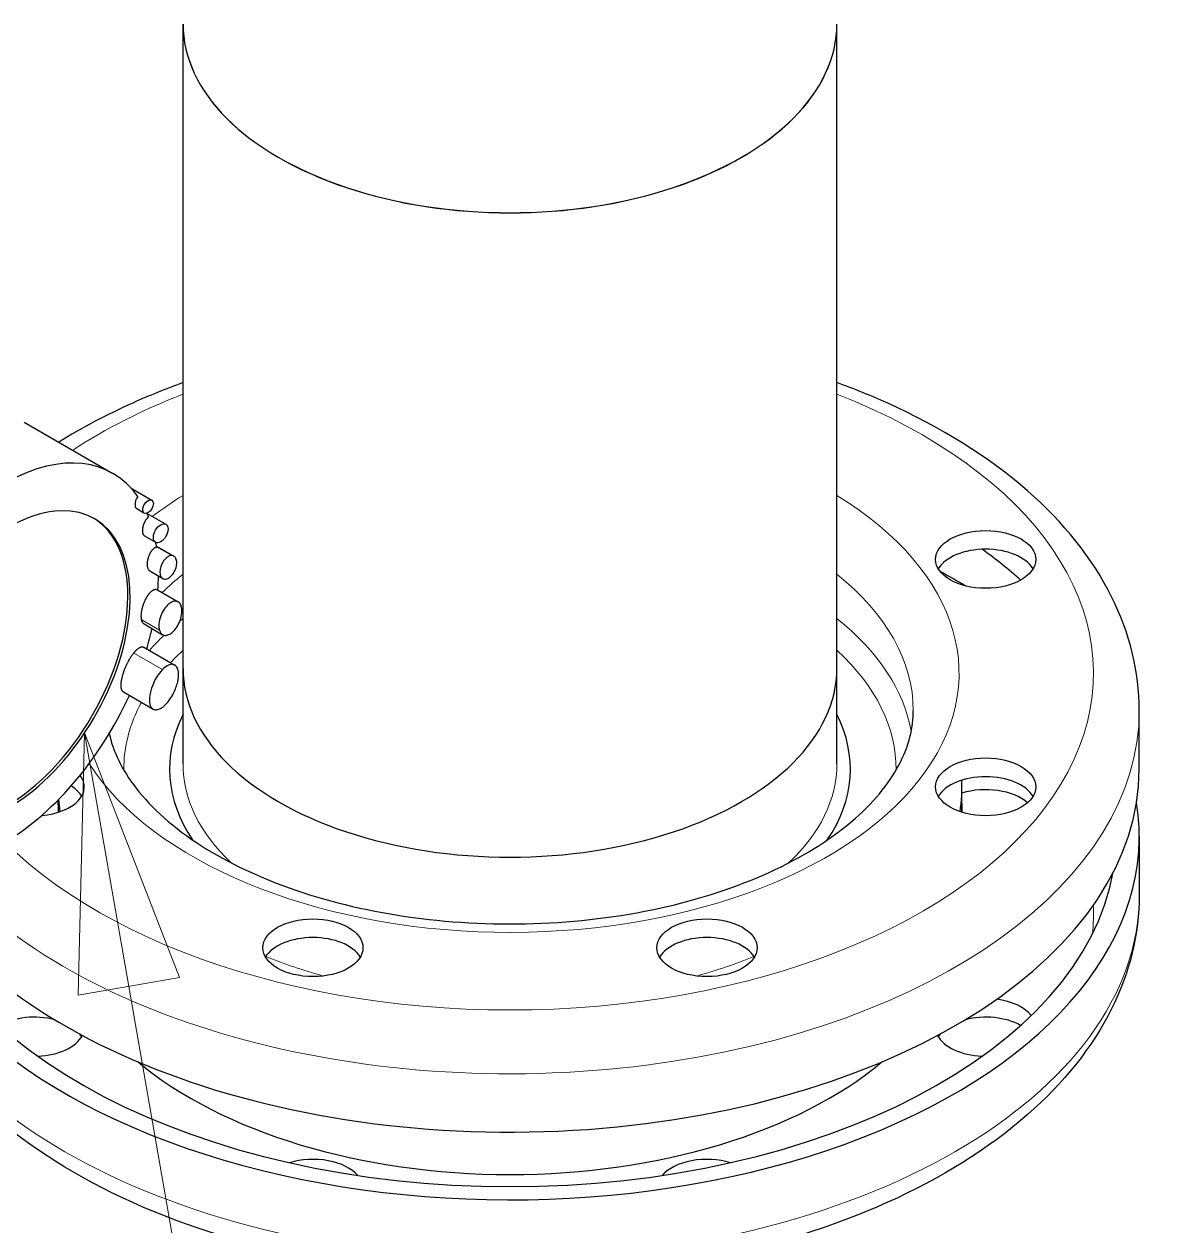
# Model space of a CAD drawing. Header units: millimetres. Extents: x 0 to 8400, y 0 to 5940.
# Drawn here: x 7501.1 to 7721.3, y 5043.5 to 5277 of the extents above; entities that cross this region are included whole.
import ezdxf

# ---------------------------------------------------------------- set-up
doc = ezdxf.new("R2010")
doc.units = ezdxf.units.MM
doc.header["$LTSCALE"] = 20
for name, color, linetype, lineweight in [('Symbol', 7, 'Continuous', 18), ('Visible', 7, 'Continuous', 25), ('Visible Narrow', 7, 'Continuous', 18)]:
    doc.layers.add(name, color=color, linetype=linetype, lineweight=lineweight)

# ---------------------------------------------------------------- blocks, each defined once
blk = doc.blocks.new('Balloon6')
at = {"layer": 'Symbol'}
for p, q in [((375.645, 256.966), (375.582, 254.418)), ((376.074, 254.503), (375.645, 256.966)), ((376.567, 254.589), (375.645, 256.966)), ((375.582, 254.418), (376.567, 254.589)), ((376.074, 254.503), (382.861, 215.564))]:
    blk.add_line(p, q, dxfattribs=at)
at = {"layer": 'Symbol', "flags": 128}
blk.add_lwpolyline([(376.567, 254.589), (375.645, 256.966), (375.582, 254.418), (376.567, 254.589)], dxfattribs=at)
at = {"layer": 'Symbol'}
blk.add_solid([(376.567, 254.589), (375.645, 256.966), (375.582, 254.418), (376.567, 254.589)], dxfattribs=at)

msp = doc.modelspace()

# ---------------------------------------------------------------- linework, layer by layer
at = {"layer": 'Visible'}
for p, q in [((7532, 5151.84), (7532, 5277.01)), ((7659, 5151.84), (7659, 5277.01)), ((7501.13, 5199.71), (7518.38, 5189.75)), ((7521.94, 5186.86), (7525.94, 5184.55)), ((7523.01, 5182.89), (7524.49, 5182.04)), ((7525.05, 5181.95), (7528.68, 5179.86)), ((7524.52, 5177.6), (7526.66, 5176.36)), ((7526.84, 5175.62), (7530.23, 5173.66)), ((7525.57, 5170.78), (7528.09, 5169.32)), ((7527.02, 5167.14), (7531.07, 5164.8)), ((7524.44, 5160.49), (7528.04, 5158.41)), ((7524.4, 5155.98), (7530.4, 5152.51)), ((7532, 5133.24), (7532, 5151.84)), ((7659, 5133.24), (7659, 5151.84)), ((7520.44, 5147.29), (7526.22, 5143.95)), ((7717.73, 5132.33), (7717.73, 5143.67)), ((7683.28, 5125.53), (7683.28, 5128.7)), ((7507.73, 5125.53), (7507.73, 5126.28)), ((7507.73, 5125.53), (7507.73, 5123.9)), ((7683.28, 5125.53), (7683.28, 5123.9)), ((7717.73, 5119.18), (7717.73, 5107.84))]:
    msp.add_line(p, q, dxfattribs=at)
for centre, major_axis, start_param, end_param in [((7595.5, 5277.01), (63.5, 0), 3.141036, 6.283742), ((7595.5, 5277.04), (-63.5, 0), 0, 3.141593), ((7497.01, 5152.73), (21.37, 37.02), 6.019734, 8.063104), ((7498.17, 5152.06), (16.67, 28.87), 2.335033, 8.065645), ((7497.01, 5152.73), (21.37, 37.02), 5.854901, 5.88323), ((7497.71, 5152.33), (16.67, 28.87), 3.15534, 6.269438), ((7497.01, 5152.73), (21.37, 37.02), 5.655589, 5.683727), ((7687.89, 5169.4), (9.72, 0), 0.329161, 2.812432), ((7595.5, 5132.33), (-117.78, 0), 3.711257, 3.819809), ((7497.01, 5152.73), (21.37, 37.02), 5.410634, 5.487358), ((7595.5, 5119.18), (122.22, 0), 0.762203, 0.818047), ((7497.01, 5152.73), (21.37, 37.02), 5.108835, 5.210829), ((7595.5, 5151.84), (-63.5, 0), 0, 3.141593), ((7595.5, 5151.84), (-63.5, 0), 0, 3.141593), ((7497.01, 5152.73), (-21.37, -37.02), 6.084999, 8.018546), ((7595.5, 5132.33), (-66.11, 0), 6.001198, 6.653179), ((7595.5, 5132.33), (66.11, 0), 5.913191, 6.565173), ((7595.5, 5132.33), (-122.22, 0), 0.248082, 3.141593), ((7503.12, 5128.84), (9.72, 0), 4.861111, 6.696921), ((7687.89, 5125.21), (9.72, 0), 0.329161, 2.812432), ((7595.5, 5128.7), (87.78, 0), 6.190586, 6.311498), ((7503.12, 5125.21), (9.72, 0), 0.329161, 0.74451), ((7687.89, 5122.68), (-9.72, 0), 3.722646, 5.206432), ((7595.5, 5119.18), (122.22, 0), 3.17195, 6.37653), ((7595.5, 5125.53), (-87.78, 0), 0, 0.031972), ((7595.5, 5125.53), (-87.78, 0), 0, 0.031972), ((7595.5, 5128.7), (-87.78, 0), 0.046042, 0.092599), ((7595.5, 5125.53), (87.78, 0), 6.251213, 6.283185), ((7595.5, 5125.53), (87.78, 0), 6.251213, 6.283185), ((7595.5, 5119.18), (117.78, 0), 3.243788, 6.18099), ((7557.23, 5093.96), (9.72, 0), 0.329161, 2.812432), ((7633.77, 5093.96), (9.72, 0), 0.329161, 2.812432), ((7687.89, 5082.12), (9.72, 0), 0.42578, 1.350253), ((7503.12, 5078.49), (-9.72, 0), 4.290333, 5.485639), ((7687.89, 5078.49), (-9.72, 0), 3.939139, 5.134444), ((7503.12, 5078.49), (9.72, 0), 0.329161, 0.431509), ((7687.89, 5078.49), (-9.72, 0), 5.851676, 5.954025), ((7503.12, 5082.12), (9.72, 0), 4.781893, 6.002362), ((7687.89, 5082.12), (-9.72, 0), 0.280823, 1.501293), ((7595.5, 5104.21), (-87.78, 0), 0.604524, 2.537069), ((7557.23, 5050.87), (9.72, 0), 0.458716, 2.057229), ((7633.77, 5050.87), (9.72, 0), 1.084364, 2.682877)]:
    msp.add_ellipse(centre, major_axis=major_axis, ratio=0.57735, start_param=start_param, end_param=end_param, dxfattribs=at)
for centre, major_axis in [((7525.21, 5183.3), (-0.73, -1.26)), ((7527.67, 5178.11), (-1.01, -1.75)), ((7687.89, 5173.03), (9.72, 0)), ((7687.89, 5128.84), (9.72, 0)), ((7557.23, 5097.59), (-9.72, 0)), ((7633.77, 5097.59), (9.72, 0))]:
    msp.add_ellipse(centre, major_axis=major_axis, ratio=0.57735, dxfattribs=at)
for points, knots in [([(7532, 5207.37), (7528.65, 5206.15), (7525.39, 5204.83), (7517.15, 5201.12), (7512.34, 5198.59), (7507.87, 5195.82)], [4.489675, 4.489675, 4.489675, 4.489675, 4.5885195, 4.5885195, 4.7480581, 4.7480581, 4.7480581, 4.7480581]), ([(7717.73, 5143.67), (7717.73, 5151.24), (7715.85, 5158.78), (7708.59, 5173.3), (7703.01, 5180.21), (7688.44, 5192.99), (7679.18, 5198.74), (7665.59, 5204.84), (7662.34, 5206.16), (7659, 5207.37)], [2.356194, 2.356194, 2.356194, 2.356194, 2.637033, 2.637033, 2.938356, 2.938356, 3.265947, 3.265947, 3.364307, 3.364307, 3.364307, 3.364307]), ([(7523.21, 5185.26), (7523.13, 5185.15), (7523.04, 5185.01), (7522.88, 5184.69), (7522.81, 5184.5), (7522.72, 5184.14), (7522.69, 5183.95), (7522.68, 5183.6), (7522.7, 5183.43), (7522.77, 5183.17), (7522.83, 5183.05), (7522.94, 5182.94), (7522.97, 5182.91), (7523.01, 5182.89)], [0.0069047, 0.0069047, 0.0069047, 0.0069047, 0.0502588, 0.0502588, 0.1005176, 0.1005176, 0.1498892, 0.1498892, 0.1992609, 0.1992609, 0.248369, 0.248369, 0.2685529, 0.2685529, 0.2685529, 0.2685529]), ([(7525.33, 5181.28), (7525.31, 5181.27), (7525.29, 5181.25), (7525.27, 5181.23), (7525.25, 5181.22), (7525.23, 5181.2), (7525.2, 5181.19), (7525.18, 5181.17), (7525.16, 5181.15), (7525.14, 5181.13), (7525.12, 5181.11), (7525.1, 5181.09), (7525.08, 5181.07), (7525.06, 5181.05), (7525.04, 5181.03), (7525.02, 5181.01), (7525, 5180.99), (7524.98, 5180.96), (7524.96, 5180.94), (7524.92, 5180.89), (7524.88, 5180.84), (7524.84, 5180.79), (7524.82, 5180.77), (7524.8, 5180.74), (7524.78, 5180.71), (7524.76, 5180.68), (7524.74, 5180.66), (7524.73, 5180.63), (7524.69, 5180.57), (7524.65, 5180.51), (7524.62, 5180.45), (7524.58, 5180.39), (7524.55, 5180.33), (7524.52, 5180.26), (7524.5, 5180.23), (7524.49, 5180.2), (7524.47, 5180.16), (7524.46, 5180.13), (7524.44, 5180.1), (7524.43, 5180.06), (7524.42, 5180.04), (7524.41, 5180.01), (7524.39, 5179.98), (7524.38, 5179.96), (7524.37, 5179.93), (7524.36, 5179.9), (7524.34, 5179.85), (7524.32, 5179.8), (7524.31, 5179.74), (7524.29, 5179.69), (7524.27, 5179.63), (7524.25, 5179.58), (7524.25, 5179.55), (7524.24, 5179.52), (7524.23, 5179.49), (7524.22, 5179.47), (7524.22, 5179.44), (7524.21, 5179.41), (7524.2, 5179.38), (7524.2, 5179.36), (7524.19, 5179.33), (7524.19, 5179.3), (7524.18, 5179.27), (7524.18, 5179.25), (7524.17, 5179.22), (7524.17, 5179.19), (7524.16, 5179.16), (7524.16, 5179.14), (7524.15, 5179.11), (7524.15, 5179.08), (7524.14, 5179.05), (7524.14, 5179.03), (7524.14, 5179), (7524.13, 5178.97), (7524.13, 5178.95), (7524.13, 5178.92), (7524.12, 5178.87), (7524.12, 5178.81), (7524.12, 5178.76), (7524.12, 5178.74), (7524.11, 5178.71), (7524.11, 5178.69), (7524.11, 5178.66), (7524.11, 5178.64), (7524.11, 5178.61), (7524.11, 5178.59), (7524.11, 5178.56), (7524.12, 5178.54), (7524.12, 5178.51), (7524.12, 5178.49), (7524.12, 5178.46), (7524.12, 5178.44), (7524.12, 5178.42), (7524.13, 5178.39), (7524.13, 5178.37), (7524.13, 5178.35), (7524.13, 5178.33), (7524.14, 5178.3), (7524.14, 5178.28), (7524.14, 5178.26), (7524.15, 5178.24), (7524.15, 5178.22), (7524.16, 5178.19), (7524.16, 5178.17), (7524.17, 5178.15), (7524.17, 5178.13), (7524.18, 5178.11), (7524.18, 5178.09), (7524.19, 5178.07), (7524.19, 5178.06), (7524.2, 5178.04), (7524.21, 5178.02), (7524.21, 5178), (7524.22, 5177.98), (7524.23, 5177.96), (7524.23, 5177.95), (7524.24, 5177.93), (7524.25, 5177.91), (7524.26, 5177.9), (7524.26, 5177.88), (7524.27, 5177.86), (7524.28, 5177.85), (7524.29, 5177.83), (7524.3, 5177.82), (7524.31, 5177.8), (7524.32, 5177.79), (7524.33, 5177.78), (7524.34, 5177.76), (7524.35, 5177.74), (7524.37, 5177.73), (7524.37, 5177.72), (7524.38, 5177.71), (7524.39, 5177.7), (7524.39, 5177.7), (7524.4, 5177.69), (7524.41, 5177.68), (7524.42, 5177.67), (7524.44, 5177.66), (7524.45, 5177.64), (7524.47, 5177.63), (7524.48, 5177.62), (7524.5, 5177.61), (7524.5, 5177.61), (7524.51, 5177.6), (7524.52, 5177.6)], [0, 0, 0, 0, 0.099863, 0.099863, 0.099863, 0.199442, 0.199442, 0.199442, 0.298855, 0.298855, 0.298855, 0.398345, 0.398345, 0.398345, 0.497777, 0.497777, 0.497777, 0.59716, 0.59716, 0.59716, 0.795915, 0.795915, 0.795915, 0.895281, 0.895281, 0.895281, 0.994648, 0.994648, 0.994648, 1.193412, 1.193412, 1.193412, 1.392244, 1.392244, 1.392244, 1.491995, 1.491995, 1.491995, 1.59209, 1.59209, 1.59209, 1.670025, 1.670025, 1.670025, 1.748007, 1.748007, 1.748007, 1.90383, 1.90383, 1.90383, 2.059007, 2.059007, 2.059007, 2.13629, 2.13629, 2.13629, 2.213794, 2.213794, 2.213794, 2.291525, 2.291525, 2.291525, 2.369412, 2.369412, 2.369412, 2.447383, 2.447383, 2.447383, 2.52536, 2.52536, 2.52536, 2.603271, 2.603271, 2.603271, 2.681042, 2.681042, 2.681042, 2.835916, 2.835916, 2.835916, 2.913328, 2.913328, 2.913328, 2.990989, 2.990989, 2.990989, 3.068828, 3.068828, 3.068828, 3.146772, 3.146772, 3.146772, 3.224744, 3.224744, 3.224744, 3.302665, 3.302665, 3.302665, 3.38046, 3.38046, 3.38046, 3.458057, 3.458057, 3.458057, 3.535395, 3.535395, 3.535395, 3.61277, 3.61277, 3.61277, 3.690401, 3.690401, 3.690401, 3.768219, 3.768219, 3.768219, 3.846153, 3.846153, 3.846153, 3.924124, 3.924124, 3.924124, 4.002055, 4.002055, 4.002055, 4.079869, 4.079869, 4.079869, 4.179704, 4.179704, 4.179704, 4.229458, 4.229458, 4.229458, 4.279178, 4.279178, 4.279178, 4.378945, 4.378945, 4.378945, 4.479047, 4.479047, 4.479047, 4.523727, 4.523727, 4.523727, 4.523727]), ([(7525.57, 5170.78), (7525.57, 5170.78), (7525.57, 5170.78), (7525.56, 5170.78), (7525.55, 5170.79), (7525.53, 5170.8), (7525.51, 5170.81), (7525.5, 5170.83), (7525.48, 5170.84), (7525.47, 5170.85), (7525.45, 5170.87), (7525.44, 5170.88), (7525.42, 5170.9), (7525.41, 5170.91), (7525.39, 5170.93), (7525.38, 5170.94), (7525.35, 5170.98), (7525.33, 5171.02), (7525.3, 5171.06), (7525.26, 5171.14), (7525.22, 5171.23), (7525.19, 5171.33), (7525.17, 5171.38), (7525.16, 5171.43), (7525.15, 5171.49), (7525.13, 5171.54), (7525.13, 5171.59), (7525.12, 5171.65), (7525.11, 5171.71), (7525.1, 5171.76), (7525.1, 5171.82), (7525.09, 5171.88), (7525.09, 5171.94), (7525.09, 5172.01), (7525.09, 5172.07), (7525.09, 5172.14), (7525.09, 5172.2), (7525.09, 5172.27), (7525.1, 5172.33), (7525.1, 5172.4), (7525.11, 5172.47), (7525.12, 5172.54), (7525.13, 5172.61), (7525.13, 5172.64), (7525.14, 5172.68), (7525.14, 5172.71), (7525.15, 5172.75), (7525.15, 5172.79), (7525.16, 5172.82), (7525.16, 5172.85), (7525.17, 5172.88), (7525.18, 5172.92), (7525.18, 5172.95), (7525.19, 5172.98), (7525.2, 5173.01), (7525.2, 5173.04), (7525.21, 5173.07), (7525.22, 5173.11), (7525.23, 5173.14), (7525.23, 5173.17), (7525.24, 5173.2), (7525.26, 5173.27), (7525.28, 5173.33), (7525.3, 5173.39), (7525.32, 5173.46), (7525.34, 5173.52), (7525.36, 5173.58), (7525.38, 5173.65), (7525.4, 5173.71), (7525.43, 5173.77), (7525.45, 5173.84), (7525.48, 5173.9), (7525.5, 5173.96), (7525.52, 5173.99), (7525.53, 5174.02), (7525.55, 5174.05), (7525.56, 5174.08), (7525.57, 5174.11), (7525.59, 5174.14), (7525.62, 5174.2), (7525.65, 5174.26), (7525.68, 5174.31), (7525.7, 5174.35), (7525.72, 5174.39), (7525.74, 5174.43), (7525.76, 5174.47), (7525.79, 5174.5), (7525.81, 5174.54), (7525.86, 5174.61), (7525.9, 5174.68), (7525.95, 5174.75), (7525.98, 5174.78), (7526, 5174.82), (7526.03, 5174.85), (7526.05, 5174.88), (7526.08, 5174.91), (7526.1, 5174.94), (7526.13, 5174.97), (7526.15, 5174.99), (7526.18, 5175.02), (7526.19, 5175.04), (7526.2, 5175.05), (7526.21, 5175.06), (7526.23, 5175.07), (7526.24, 5175.09), (7526.25, 5175.1), (7526.3, 5175.15), (7526.36, 5175.19), (7526.41, 5175.23), (7526.46, 5175.27), (7526.51, 5175.31), (7526.56, 5175.33), (7526.61, 5175.36), (7526.67, 5175.39), (7526.72, 5175.41), (7526.74, 5175.42), (7526.77, 5175.42), (7526.79, 5175.43), (7526.81, 5175.44), (7526.84, 5175.44), (7526.86, 5175.45)], [0.656239, 0.656239, 0.656239, 0.656239, 0.669859, 0.669859, 0.669859, 0.781585, 0.781585, 0.781585, 0.89326, 0.89326, 0.89326, 1.004754, 1.004754, 1.004754, 1.116248, 1.116248, 1.116248, 1.339199, 1.339199, 1.339199, 1.785145, 1.785145, 1.785145, 1.991665, 1.991665, 1.991665, 2.198186, 2.198186, 2.198186, 2.404781, 2.404781, 2.404781, 2.611317, 2.611317, 2.611317, 2.817858, 2.817858, 2.817858, 3.024459, 3.024459, 3.024459, 3.230997, 3.230997, 3.230997, 3.334311, 3.334311, 3.334311, 3.437561, 3.437561, 3.437561, 3.528103, 3.528103, 3.528103, 3.61866, 3.61866, 3.61866, 3.709175, 3.709175, 3.709175, 3.799723, 3.799723, 3.799723, 3.980806, 3.980806, 3.980806, 4.162261, 4.162261, 4.162261, 4.343879, 4.343879, 4.343879, 4.525087, 4.525087, 4.525087, 4.615645, 4.615645, 4.615645, 4.70619, 4.70619, 4.70619, 4.887279, 4.887279, 4.887279, 5.01146, 5.01146, 5.01146, 5.13569, 5.13569, 5.13569, 5.384105, 5.384105, 5.384105, 5.508277, 5.508277, 5.508277, 5.632448, 5.632448, 5.632448, 5.756613, 5.756613, 5.756613, 5.818684, 5.818684, 5.818684, 5.880766, 5.880766, 5.880766, 6.129152, 6.129152, 6.129152, 6.377693, 6.377693, 6.377693, 6.626296, 6.626296, 6.626296, 6.750645, 6.750645, 6.750645, 6.875023, 6.875023, 6.875023, 6.875023]), ([(7529.82, 5173.78), (7529.74, 5173.78), (7529.71, 5173.77), (7529.5, 5173.75), (7529.32, 5173.68), (7528.95, 5173.48), (7528.77, 5173.34), (7528.47, 5173.03), (7528.29, 5172.82), (7527.93, 5172.23), (7527.8, 5171.94), (7527.6, 5171.31), (7527.54, 5170.98), (7527.52, 5170.38), (7527.56, 5170.1), (7527.73, 5169.66), (7527.86, 5169.49), (7528.15, 5169.27), (7528.31, 5169.21), (7528.5, 5169.21)], [-0.8880941, -0.8880941, -0.8880941, -0.8880941, -0.8540851, -0.8540851, -0.7043262, -0.7043262, -0.5505729, -0.5505729, -0.4535132, -0.4535132, -0.367199, -0.367199, -0.26893, -0.26893, -0.1703214, -0.1703214, -0.0796423, -0.0796423, 0, 0, 0, 0]), ([(7528.5, 5169.21), (7528.61, 5169.21), (7528.73, 5169.23), (7528.97, 5169.3), (7529.1, 5169.35), (7529.44, 5169.56), (7529.63, 5169.73), (7529.91, 5170.03), (7530.1, 5170.26), (7530.45, 5170.88), (7530.57, 5171.19), (7530.75, 5171.82), (7530.79, 5172.14), (7530.78, 5172.73), (7530.73, 5172.99), (7530.53, 5173.41), (7530.4, 5173.56), (7530.13, 5173.72), (7530.02, 5173.77), (7529.82, 5173.78)], [-2.02087, -2.02087, -2.02087, -2.02087, -1.877254, -1.877254, -1.733386, -1.733386, -1.484034, -1.484034, -1.280209, -1.280209, -1.106342, -1.106342, -0.913487, -0.913487, -0.72369, -0.72369, -0.538223, -0.538223, -0.390034, -0.390034, -0.390034, -0.390034]), ([(7523.98, 5161.26), (7523.97, 5161.29), (7523.96, 5161.32), (7523.96, 5161.35), (7523.95, 5161.39), (7523.94, 5161.42), (7523.94, 5161.45), (7523.93, 5161.49), (7523.93, 5161.52), (7523.93, 5161.55), (7523.92, 5161.59), (7523.92, 5161.62), (7523.91, 5161.66), (7523.91, 5161.69), (7523.91, 5161.73), (7523.91, 5161.77), (7523.9, 5161.8), (7523.9, 5161.84), (7523.9, 5161.88), (7523.9, 5161.92), (7523.9, 5161.95), (7523.9, 5161.99), (7523.9, 5162.03), (7523.9, 5162.07), (7523.9, 5162.11), (7523.9, 5162.19), (7523.91, 5162.27), (7523.91, 5162.35), (7523.92, 5162.43), (7523.93, 5162.51), (7523.93, 5162.6), (7523.94, 5162.64), (7523.94, 5162.68), (7523.95, 5162.73), (7523.96, 5162.77), (7523.96, 5162.81), (7523.97, 5162.85), (7523.98, 5162.94), (7524, 5163.03), (7524.01, 5163.12), (7524.03, 5163.21), (7524.05, 5163.3), (7524.07, 5163.39), (7524.09, 5163.48), (7524.11, 5163.57), (7524.13, 5163.66), (7524.16, 5163.75), (7524.18, 5163.84), (7524.21, 5163.93), (7524.22, 5163.98), (7524.24, 5164.02), (7524.25, 5164.07), (7524.27, 5164.12), (7524.28, 5164.16), (7524.3, 5164.21), (7524.33, 5164.3), (7524.36, 5164.39), (7524.4, 5164.48), (7524.41, 5164.53), (7524.43, 5164.57), (7524.45, 5164.62), (7524.47, 5164.66), (7524.48, 5164.71), (7524.5, 5164.76), (7524.54, 5164.85), (7524.58, 5164.94), (7524.62, 5165.03), (7524.64, 5165.07), (7524.66, 5165.12), (7524.68, 5165.16), (7524.7, 5165.2), (7524.72, 5165.25), (7524.75, 5165.29), (7524.76, 5165.33), (7524.78, 5165.37), (7524.8, 5165.4), (7524.82, 5165.44), (7524.84, 5165.48), (7524.86, 5165.51), (7524.88, 5165.55), (7524.9, 5165.59), (7524.92, 5165.62), (7524.94, 5165.66), (7524.96, 5165.69), (7524.98, 5165.73), (7525.01, 5165.77), (7525.03, 5165.8), (7525.05, 5165.83), (7525.07, 5165.87), (7525.09, 5165.9), (7525.11, 5165.94), (7525.13, 5165.97), (7525.16, 5166), (7525.18, 5166.04), (7525.2, 5166.07), (7525.22, 5166.1), (7525.25, 5166.13), (7525.27, 5166.17), (7525.29, 5166.2), (7525.31, 5166.23), (7525.34, 5166.26), (7525.36, 5166.29), (7525.38, 5166.32), (7525.43, 5166.38), (7525.48, 5166.43), (7525.52, 5166.49), (7525.62, 5166.6), (7525.71, 5166.7), (7525.81, 5166.79), (7525.87, 5166.85), (7525.94, 5166.9), (7526, 5166.95), (7526.03, 5166.97), (7526.06, 5166.99), (7526.09, 5167.01), (7526.11, 5167.02), (7526.12, 5167.03), (7526.14, 5167.04), (7526.15, 5167.05), (7526.17, 5167.06), (7526.19, 5167.07), (7526.22, 5167.09), (7526.25, 5167.1), (7526.28, 5167.12), (7526.31, 5167.13), (7526.34, 5167.14), (7526.37, 5167.16), (7526.4, 5167.17), (7526.43, 5167.18), (7526.45, 5167.18), (7526.48, 5167.19), (7526.51, 5167.2), (7526.54, 5167.21), (7526.57, 5167.21), (7526.6, 5167.21), (7526.62, 5167.22), (7526.65, 5167.22), (7526.68, 5167.22), (7526.7, 5167.22), (7526.73, 5167.22), (7526.76, 5167.22), (7526.78, 5167.22), (7526.81, 5167.21), (7526.83, 5167.21), (7526.86, 5167.2), (7526.88, 5167.19), (7526.91, 5167.19), (7526.93, 5167.18), (7526.95, 5167.17), (7526.98, 5167.16), (7527, 5167.15), (7527, 5167.14), (7527.01, 5167.14), (7527.02, 5167.14)], [0, 0, 0, 0, 0.132424, 0.132424, 0.132424, 0.265046, 0.265046, 0.265046, 0.397787, 0.397787, 0.397787, 0.530564, 0.530564, 0.530564, 0.663285, 0.663285, 0.663285, 0.795855, 0.795855, 0.795855, 0.928216, 0.928216, 0.928216, 1.060601, 1.060601, 1.060601, 1.325351, 1.325351, 1.325351, 1.590116, 1.590116, 1.590116, 1.722484, 1.722484, 1.722484, 1.854824, 1.854824, 1.854824, 2.119618, 2.119618, 2.119618, 2.384342, 2.384342, 2.384342, 2.649097, 2.649097, 2.649097, 2.913887, 2.913887, 2.913887, 3.046269, 3.046269, 3.046269, 3.178612, 3.178612, 3.178612, 3.443443, 3.443443, 3.443443, 3.575791, 3.575791, 3.575791, 3.708315, 3.708315, 3.708315, 3.973664, 3.973664, 3.973664, 4.106266, 4.106266, 4.106266, 4.238696, 4.238696, 4.238696, 4.353293, 4.353293, 4.353293, 4.467941, 4.467941, 4.467941, 4.582558, 4.582558, 4.582558, 4.697149, 4.697149, 4.697149, 4.811808, 4.811808, 4.811808, 4.926446, 4.926446, 4.926446, 5.041026, 5.041026, 5.041026, 5.155661, 5.155661, 5.155661, 5.270272, 5.270272, 5.270272, 5.384864, 5.384864, 5.384864, 5.614093, 5.614093, 5.614093, 6.072494, 6.072494, 6.072494, 6.372663, 6.372663, 6.372663, 6.522733, 6.522733, 6.522733, 6.597775, 6.597775, 6.597775, 6.672831, 6.672831, 6.672831, 6.822903, 6.822903, 6.822903, 6.973035, 6.973035, 6.973035, 7.12319, 7.12319, 7.12319, 7.273314, 7.273314, 7.273314, 7.423461, 7.423461, 7.423461, 7.573647, 7.573647, 7.573647, 7.724027, 7.724027, 7.724027, 7.874381, 7.874381, 7.874381, 8.024508, 8.024508, 8.024508, 8.174579, 8.174579, 8.174579, 8.220837, 8.220837, 8.220837, 8.220837]), ([(7531.67, 5163.95), (7531.65, 5164), (7531.64, 5164.05), (7531.52, 5164.35), (7531.38, 5164.56), (7530.99, 5164.88), (7530.75, 5164.93), (7530.37, 5164.94), (7530.14, 5164.91), (7529.62, 5164.67), (7529.36, 5164.49), (7528.83, 5164.01), (7528.57, 5163.7), (7528.07, 5162.95), (7527.85, 5162.5), (7527.49, 5161.53), (7527.38, 5161.01), (7527.29, 5160.06), (7527.33, 5159.63), (7527.44, 5159.26)], [-0.969571, -0.969571, -0.969571, -0.969571, -0.9515417, -0.9515417, -0.8589847, -0.8589847, -0.7468162, -0.7468162, -0.6447801, -0.6447801, -0.5452645, -0.5452645, -0.4337109, -0.4337109, -0.3009329, -0.3009329, -0.1487769, -0.1487769, 0, 0, 0, 0]), ([(7527.44, 5159.26), (7527.49, 5159.08), (7527.57, 5158.92), (7527.75, 5158.64), (7527.87, 5158.52), (7528.19, 5158.31), (7528.41, 5158.26), (7528.81, 5158.28), (7529.01, 5158.32), (7529.5, 5158.54), (7529.76, 5158.72), (7530.29, 5159.21), (7530.55, 5159.52), (7531.05, 5160.28), (7531.27, 5160.73), (7531.63, 5161.71), (7531.74, 5162.23), (7531.82, 5163.29), (7531.75, 5163.68), (7531.67, 5163.95)], [-1.0291835, -1.0291835, -1.0291835, -1.0291835, -0.9910934, -0.9910934, -0.952916, -0.952916, -0.8965015, -0.8965015, -0.8521566, -0.8521566, -0.803104, -0.803104, -0.7474184, -0.7474184, -0.681095, -0.681095, -0.6048226, -0.6048226, -0.5137114, -0.5137114, -0.5137114, -0.5137114]), ([(7524.44, 5160.49), (7524.42, 5160.5), (7524.4, 5160.51), (7524.38, 5160.53), (7524.36, 5160.54), (7524.34, 5160.56), (7524.32, 5160.58), (7524.3, 5160.6), (7524.28, 5160.62), (7524.26, 5160.64), (7524.24, 5160.66), (7524.22, 5160.68), (7524.21, 5160.71), (7524.19, 5160.73), (7524.17, 5160.75), (7524.16, 5160.78), (7524.15, 5160.79), (7524.14, 5160.81), (7524.13, 5160.82), (7524.13, 5160.83), (7524.12, 5160.85), (7524.11, 5160.86), (7524.1, 5160.89), (7524.08, 5160.92), (7524.07, 5160.95), (7524.06, 5160.98), (7524.05, 5161.02), (7524.03, 5161.05), (7524.02, 5161.08), (7524.01, 5161.12), (7524, 5161.15), (7523.99, 5161.19), (7523.98, 5161.22), (7523.98, 5161.26)], [3.516224, 3.516224, 3.516224, 3.516224, 3.643795, 3.643795, 3.643795, 3.802452, 3.802452, 3.802452, 3.961361, 3.961361, 3.961361, 4.120313, 4.120313, 4.120313, 4.279065, 4.279065, 4.279065, 4.358289, 4.358289, 4.358289, 4.437533, 4.437533, 4.437533, 4.596216, 4.596216, 4.596216, 4.755035, 4.755035, 4.755035, 4.913816, 4.913816, 4.913816, 5.072366, 5.072366, 5.072366, 5.072366]), ([(7522.42, 5154.83), (7522.45, 5154.87), (7522.48, 5154.91), (7522.52, 5154.95), (7522.55, 5155), (7522.58, 5155.03), (7522.62, 5155.07), (7522.65, 5155.11), (7522.69, 5155.15), (7522.72, 5155.19), (7522.75, 5155.22), (7522.79, 5155.26), (7522.82, 5155.29), (7522.84, 5155.31), (7522.86, 5155.33), (7522.87, 5155.34), (7522.89, 5155.36), (7522.91, 5155.38), (7522.92, 5155.39), (7522.96, 5155.43), (7522.99, 5155.46), (7523.03, 5155.49), (7523.09, 5155.55), (7523.16, 5155.61), (7523.23, 5155.66), (7523.3, 5155.72), (7523.36, 5155.76), (7523.43, 5155.81), (7523.46, 5155.83), (7523.5, 5155.85), (7523.53, 5155.87), (7523.56, 5155.89), (7523.59, 5155.91), (7523.63, 5155.92), (7523.69, 5155.95), (7523.75, 5155.98), (7523.81, 5156), (7523.85, 5156.01), (7523.88, 5156.02), (7523.91, 5156.03), (7523.94, 5156.04), (7523.96, 5156.04), (7523.99, 5156.05), (7524.01, 5156.05), (7524.02, 5156.05), (7524.04, 5156.05), (7524.05, 5156.05), (7524.06, 5156.05), (7524.08, 5156.06), (7524.1, 5156.06), (7524.13, 5156.06), (7524.16, 5156.05), (7524.18, 5156.05), (7524.21, 5156.05), (7524.23, 5156.04), (7524.26, 5156.04), (7524.28, 5156.03), (7524.31, 5156.02), (7524.33, 5156.01), (7524.35, 5156), (7524.38, 5155.99), (7524.38, 5155.99), (7524.39, 5155.98), (7524.4, 5155.98)], [0, 0, 0, 0, 0.156927, 0.156927, 0.156927, 0.313885, 0.313885, 0.313885, 0.470785, 0.470785, 0.470785, 0.627764, 0.627764, 0.627764, 0.70624, 0.70624, 0.70624, 0.784685, 0.784685, 0.784685, 0.941791, 0.941791, 0.941791, 1.256554, 1.256554, 1.256554, 1.570799, 1.570799, 1.570799, 1.727749, 1.727749, 1.727749, 1.884656, 1.884656, 1.884656, 2.198411, 2.198411, 2.198411, 2.355306, 2.355306, 2.355306, 2.512177, 2.512177, 2.512177, 2.590637, 2.590637, 2.590637, 2.669098, 2.669098, 2.669098, 2.825969, 2.825969, 2.825969, 2.982987, 2.982987, 2.982987, 3.14007, 3.14007, 3.14007, 3.29699, 3.29699, 3.29699, 3.352439, 3.352439, 3.352439, 3.352439]), ([(7520.44, 5147.29), (7520.43, 5147.29), (7520.42, 5147.3), (7520.42, 5147.3), (7520.39, 5147.32), (7520.36, 5147.34), (7520.33, 5147.37), (7520.31, 5147.38), (7520.3, 5147.4), (7520.29, 5147.41), (7520.27, 5147.42), (7520.26, 5147.44), (7520.25, 5147.46), (7520.23, 5147.47), (7520.22, 5147.49), (7520.2, 5147.52), (7520.19, 5147.54), (7520.18, 5147.56), (7520.16, 5147.58), (7520.14, 5147.63), (7520.12, 5147.68), (7520.1, 5147.73), (7520.09, 5147.76), (7520.08, 5147.79), (7520.07, 5147.82), (7520.06, 5147.84), (7520.05, 5147.87), (7520.04, 5147.9), (7520.03, 5147.93), (7520.03, 5147.97), (7520.02, 5148), (7520.02, 5148.03), (7520.01, 5148.06), (7520.01, 5148.09), (7520, 5148.13), (7520, 5148.16), (7519.99, 5148.2), (7519.99, 5148.23), (7519.99, 5148.27), (7519.98, 5148.3), (7519.98, 5148.34), (7519.98, 5148.38), (7519.98, 5148.41), (7519.98, 5148.45), (7519.98, 5148.49), (7519.98, 5148.53), (7519.97, 5148.6), (7519.98, 5148.68), (7519.98, 5148.76), (7519.98, 5148.84), (7519.99, 5148.93), (7520, 5149.01), (7520, 5149.07), (7520.01, 5149.12), (7520.02, 5149.18), (7520.02, 5149.21), (7520.02, 5149.24), (7520.03, 5149.26), (7520.03, 5149.29), (7520.04, 5149.32), (7520.04, 5149.35), (7520.06, 5149.46), (7520.08, 5149.58), (7520.1, 5149.7), (7520.14, 5149.94), (7520.2, 5150.18), (7520.27, 5150.43), (7520.29, 5150.5), (7520.3, 5150.56), (7520.32, 5150.62), (7520.34, 5150.68), (7520.36, 5150.75), (7520.38, 5150.81), (7520.42, 5150.94), (7520.46, 5151.07), (7520.5, 5151.19), (7520.53, 5151.26), (7520.55, 5151.32), (7520.57, 5151.38), (7520.59, 5151.45), (7520.62, 5151.51), (7520.64, 5151.58), (7520.69, 5151.71), (7520.74, 5151.83), (7520.79, 5151.96), (7520.82, 5152.03), (7520.85, 5152.09), (7520.87, 5152.16), (7520.9, 5152.22), (7520.93, 5152.28), (7520.96, 5152.35), (7520.99, 5152.41), (7521.02, 5152.47), (7521.04, 5152.54), (7521.07, 5152.6), (7521.1, 5152.67), (7521.13, 5152.73), (7521.17, 5152.79), (7521.2, 5152.86), (7521.23, 5152.92), (7521.26, 5152.98), (7521.29, 5153.04), (7521.32, 5153.11), (7521.39, 5153.23), (7521.46, 5153.35), (7521.52, 5153.48), (7521.56, 5153.54), (7521.59, 5153.6), (7521.63, 5153.66), (7521.66, 5153.72), (7521.7, 5153.78), (7521.73, 5153.84), (7521.77, 5153.9), (7521.81, 5153.95), (7521.84, 5154.01), (7521.88, 5154.07), (7521.92, 5154.13), (7521.95, 5154.19), (7521.99, 5154.24), (7522.03, 5154.3), (7522.07, 5154.35), (7522.1, 5154.41), (7522.14, 5154.47), (7522.18, 5154.52), (7522.22, 5154.57), (7522.26, 5154.63), (7522.3, 5154.68), (7522.34, 5154.73), (7522.38, 5154.78), (7522.42, 5154.83)], [3.240731, 3.240731, 3.240731, 3.240731, 3.287516, 3.287516, 3.287516, 3.522386, 3.522386, 3.522386, 3.639775, 3.639775, 3.639775, 3.757205, 3.757205, 3.757205, 3.901828, 3.901828, 3.901828, 4.046443, 4.046443, 4.046443, 4.33575, 4.33575, 4.33575, 4.48038, 4.48038, 4.48038, 4.625059, 4.625059, 4.625059, 4.769663, 4.769663, 4.769663, 4.914383, 4.914383, 4.914383, 5.059271, 5.059271, 5.059271, 5.204241, 5.204241, 5.204241, 5.349183, 5.349183, 5.349183, 5.49397, 5.49397, 5.49397, 5.783235, 5.783235, 5.783235, 6.072585, 6.072585, 6.072585, 6.262252, 6.262252, 6.262252, 6.357088, 6.357088, 6.357088, 6.451913, 6.451913, 6.451913, 6.831273, 6.831273, 6.831273, 7.590238, 7.590238, 7.590238, 7.779967, 7.779967, 7.779967, 7.969659, 7.969659, 7.969659, 8.349209, 8.349209, 8.349209, 8.53888, 8.53888, 8.53888, 8.728551, 8.728551, 8.728551, 9.107874, 9.107874, 9.107874, 9.297609, 9.297609, 9.297609, 9.487406, 9.487406, 9.487406, 9.677147, 9.677147, 9.677147, 9.866846, 9.866846, 9.866846, 10.056647, 10.056647, 10.056647, 10.246431, 10.246431, 10.246431, 10.625835, 10.625835, 10.625835, 10.815523, 10.815523, 10.815523, 11.005237, 11.005237, 11.005237, 11.19496, 11.19496, 11.19496, 11.384738, 11.384738, 11.384738, 11.574856, 11.574856, 11.574856, 11.765076, 11.765076, 11.765076, 11.955175, 11.955175, 11.955175, 12.144993, 12.144993, 12.144993, 12.144993]), ([(7527.99, 5151.62), (7527.54, 5151.17), (7527.21, 5150.69), (7526.71, 5149.92), (7526.45, 5149.44), (7525.98, 5148.36), (7525.75, 5147.69), (7525.49, 5146.42), (7525.46, 5145.89), (7525.51, 5145.14), (7525.58, 5144.75), (7525.89, 5144.21), (7526.04, 5144.05), (7526.46, 5143.82), (7526.67, 5143.81), (7527.06, 5143.83), (7527.35, 5143.92), (7527.87, 5144.2), (7528.21, 5144.42), (7528.63, 5144.84)], [-1.472432, -1.472432, -1.472432, -1.472432, -1.337706, -1.337706, -1.147944, -1.147944, -0.917166, -0.917166, -0.718918, -0.718918, -0.577001, -0.577001, -0.487694, -0.487694, -0.382199, -0.382199, -0.171509, -0.171509, 0, 0, 0, 0]), ([(7528.63, 5144.84), (7528.93, 5145.15), (7529.21, 5145.49), (7529.72, 5146.23), (7529.95, 5146.62), (7530.52, 5147.75), (7530.8, 5148.52), (7531.12, 5149.91), (7531.16, 5150.46), (7531.12, 5151.28), (7531.05, 5151.64), (7530.79, 5152.18), (7530.63, 5152.36), (7530.27, 5152.6), (7530.06, 5152.66), (7529.56, 5152.64), (7529.27, 5152.54), (7528.75, 5152.26), (7528.4, 5152.04), (7527.99, 5151.62)], [-1.60971, -1.60971, -1.60971, -1.60971, -1.483257, -1.483257, -1.356541, -1.356541, -1.130649, -1.130649, -0.927795, -0.927795, -0.736223, -0.736223, -0.571597, -0.571597, -0.381736, -0.381736, -0.170537, -0.170537, 0, 0, 0, 0]), ([(7517.67, 5139.18), (7518.44, 5135.74), (7520.11, 5132.18), (7525.87, 5124.72), (7530.16, 5120.86), (7540.78, 5114.08), (7547, 5111.13), (7560.93, 5106.36), (7568.66, 5104.56), (7584.85, 5102.36), (7593.31, 5101.98), (7610.04, 5102.7), (7618.3, 5103.82), (7633.69, 5107.39), (7640.82, 5109.84), (7653.18, 5115.69), (7658.42, 5119.09), (7666.63, 5126.3), (7669.58, 5130.09), (7673.07, 5137.16), (7673.84, 5140.43), (7673.84, 5143.67)], [5.625827, 5.625827, 5.625827, 5.625827, 5.917028, 5.917028, 6.233114, 6.233114, 6.533963, 6.533963, 6.837405, 6.837405, 7.143761, 7.143761, 7.450758, 7.450758, 7.755898, 7.755898, 8.057559, 8.057559, 8.361, 8.361, 8.63938, 8.63938, 8.63938, 8.63938]), ([(7717.73, 5107.84), (7717.73, 5100.27), (7715.85, 5092.73), (7708.59, 5078.22), (7703.01, 5071.3), (7688.44, 5058.52), (7679.18, 5052.77), (7658.12, 5043.32), (7646.29, 5039.65), (7621.4, 5034.74), (7608.35, 5033.5), (7582.29, 5033.53), (7569.29, 5034.79), (7544.53, 5039.7), (7532.77, 5043.36), (7511.64, 5052.87), (7502.26, 5058.71), (7487.08, 5072.18), (7481.21, 5079.8), (7474.76, 5094.41), (7473.28, 5101.11), (7473.28, 5107.84)], [3.926991, 3.926991, 3.926991, 3.926991, 4.20783, 4.20783, 4.509152, 4.509152, 4.836743, 4.836743, 5.169081, 5.169081, 5.49947, 5.49947, 5.828914, 5.828914, 6.159316, 6.159316, 6.491655, 6.491655, 6.819005, 6.819005, 7.068583, 7.068583, 7.068583, 7.068583])]:
    msp.add_open_spline(points, degree=3, knots=knots, dxfattribs=at)
at = {"layer": 'Visible Narrow'}
for p, q in [((7526.86, 5175.48), (7529.82, 5173.78)), ((7523.98, 5161.26), (7527.44, 5159.26)), ((7522.42, 5154.83), (7527.99, 5151.62))]:
    msp.add_line(p, q, dxfattribs=at)
for centre, major_axis, start_param, end_param in [((7595.5, 5150.93), (113.33, 0), 3.66729, 7.259241), ((7595.5, 5150.93), (-113.33, 0), 5.30713, 5.559508), ((7595.5, 5150.93), (-87.22, 0), 0.356573, 3.896952), ((7595.5, 5150.93), (-87.22, 0), 5.527826, 5.633842), ((7595.5, 5143.67), (-78.33, 0), 5.65763, 5.751887), ((7595.5, 5143.67), (78.33, 0), 0, 0.625555), ((7595.5, 5135.06), (-78.33, 0), 5.65763, 5.671492), ((7595.5, 5135.06), (78.33, 0), 0.101531, 0.625555), ((7595.5, 5135.06), (-78.33, 0), 5.743332, 5.817984), ((7595.5, 5132.33), (-75, 0), 5.722078, 5.786061), ((7595.5, 5132.33), (75, 0), 6.277992, 6.844292), ((7595.5, 5132.33), (-75, 0), 5.979724, 6.288378), ((7595.5, 5143.67), (122.22, 0), 3.579492, 6.283185), ((7595.5, 5133.24), (-63.5, 0), 0, 0.550491), ((7595.5, 5133.24), (63.5, 0), 5.732695, 6.283185), ((7595.5, 5107.84), (122.22, 0), 3.141593, 6.283185), ((7595.5, 5104.21), (113.33, 0), 6.222752, 6.308458), ((7595.5, 5135.06), (82.78, 0), 4.102586, 4.258747), ((7595.5, 5135.06), (82.78, 0), 5.166031, 5.322192)]:
    msp.add_ellipse(centre, major_axis=major_axis, ratio=0.57735, start_param=start_param, end_param=end_param, dxfattribs=at)

# ---------------------------------------------------------------- block references
at = {"layer": 'Symbol', "xscale": 20, "yscale": 20, "zscale": 20}
msp.add_blockref('Balloon6', (0, 0), dxfattribs=at)

doc.saveas('drawing.dxf')
